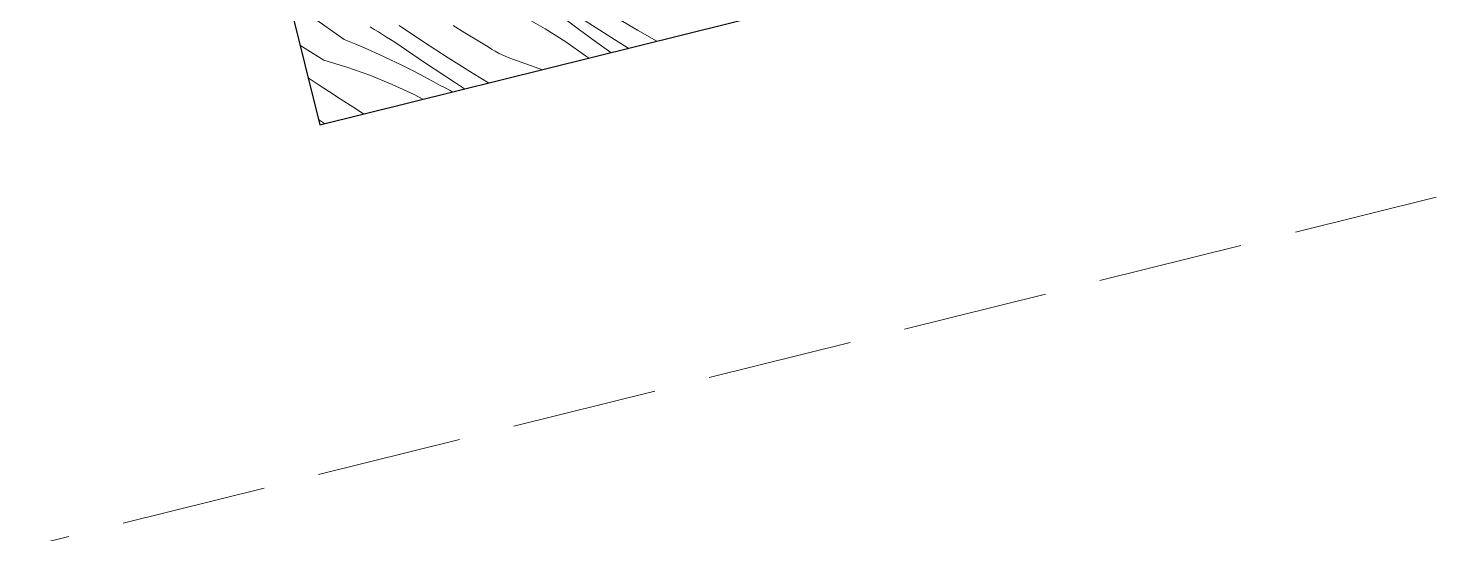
# Model space of a CAD drawing. Header units: millimetres. Extents: x -6376 to 18241, y -2739 to 17970.
# Drawn here: x 3204 to 4568, y -418 to 74 of the extents above; entities that cross this region are included whole.
import ezdxf

# ---------------------------------------------------------------- set-up
doc = ezdxf.new("R2010")
doc.units = ezdxf.units.MM
doc.header["$MEASUREMENT"] = 0
doc.linetypes.add('Невидимі', pattern=[195.611112, 141.111112, -54.5])
doc.layers.add('102 Колони', color=7, linetype='Continuous')
doc.layers.add('103 Балки', color=7, linetype='Continuous')
doc.layers.add('102 Колони_Ном._пера__1', color=18, linetype='Continuous', lineweight=25, true_color=0x040404)
doc.layers.add('103 Балки_Ном._пера__38', color=253, linetype='Continuous', lineweight=13, true_color=0xa4a4a4)
doc.layers.add('102 Колони_Ном._пера__3', color=255, linetype='Continuous', lineweight=13)

# ---------------------------------------------------------------- blocks, each defined once
blk = doc.blocks.new('*X34')
at = {"layer": '102 Колони_Ном._пера__3', "color": 255, "linetype": 'Continuous', "lineweight": 13}
for p, q in [((3511.5, 63.1), (3479.4, 85.8)), ((3686.4, 85), (3706.8, 73.3)), ((3740, 72.6), (3723.1, 85)), ((3763.3, 69.9), (3733.9, 88.7)), ((3796.5, 72.2), (3771.8, 86.6)), ((3540.7, 72.9), (3536.7, 75.4)), ((3544.6, 70.4), (3540.7, 72.9)), ((3548.6, 67.9), (3544.6, 70.4)), ((3588.6, 60.9), (3564.8, 76.7)), ((3628.5, 69.6), (3617.2, 76.6)), ((3639.9, 62.6), (3628.5, 69.6)), ((3706.8, 73.3), (3726.7, 60.7)), ((3756.8, 60.3), (3740, 72.6)), ((3787.4, 54.7), (3763.3, 69.9)), ((3815.2, 61.6), (3796.5, 72.2)), ((3491.5, 43.1), (3468.4, 57.5)), ((3511.5, 63.1), (3522.8, 58.4)), ((3522.8, 58.4), (3534.1, 53.6)), ((3552.5, 65.4), (3548.6, 67.9)), ((3556.5, 62.9), (3552.5, 65.4)), ((3560.5, 60.4), (3556.5, 62.9)), ((3589.4, 40.8), (3560.5, 60.4)), ((3612.6, 45.3), (3588.6, 60.9)), ((3651.3, 55.8), (3639.9, 62.6)), ((3654.6, 53.7), (3651.3, 55.8)), ((3726.7, 60.7), (3746, 47.3)), ((3770.4, 50.5), (3756.8, 60.3)), ((3491.5, 43.1), (3514, 36.2)), ((3534.1, 53.6), (3545.3, 48.6)), ((3545.3, 48.6), (3556.4, 43.4)), ((3556.4, 43.4), (3567.5, 38)), ((3636.8, 30), (3612.6, 45.3)), ((3658, 51.7), (3654.6, 53.7)), ((3661.5, 49.8), (3658, 51.7)), ((3665, 48), (3661.5, 49.8)), ((3668.6, 46.4), (3665, 48)), ((3672.3, 44.9), (3668.6, 46.4)), ((3676, 43.5), (3672.3, 44.9)), ((3679.7, 42.3), (3676, 43.5)), ((3700.7, 35), (3679.7, 42.3)), ((3748.9, 45.1), (3746, 47.3)), ((3514, 36.2), (3536.2, 28.3)), ((3536.2, 28.3), (3557.9, 19.4)), ((3567.5, 38), (3578.4, 32.5)), ((3578.4, 32.5), (3589.3, 26.7)), ((3618.5, 21.5), (3589.4, 40.8)), ((3651.5, 20.9), (3636.8, 30)), ((3703.4, 33.8), (3700.7, 35)), ((3486.2, 19.3), (3476.3, 25.9)), ((3497.3, 12), (3486.2, 19.3)), ((3557.9, 19.4), (3579.3, 9.6)), ((3589.3, 26.7), (3600, 20.8)), ((3604.8, 18.4), (3600, 20.8)), ((3609.6, 16), (3604.8, 18.4)), ((3614.3, 13.4), (3609.6, 16)), ((3628.3, 15.2), (3618.5, 21.5)), ((3508.5, 4.7), (3497.3, 12)), ((3519.7, -2.5), (3508.5, 4.7)), ((3579.3, 9.6), (3587.9, 5.1)), ((3616.3, 12.2), (3614.3, 13.4)), ((3530.3, -9.2), (3519.7, -2.5)), ((3492.3, -18.6), (3486.4, -14.7))]:
    blk.add_line(p, q, dxfattribs=at)
blk = doc.blocks.new('Колона_2', base_point=(3803.7, 501.8))
at = {"layer": '102 Колони_Ном._пера__1', "color": 18, "linetype": 'Continuous', "lineweight": 25, "true_color": 0x040404, "flags": 128}
blk.add_lwpolyline([(3487.6, -19.8), (4327.1, 188.8), (4119.8, 1023.4), (3280.3, 814.9)], close=True, dxfattribs=at)
at = {"layer": '102 Колони', "color": 18, "lineweight": 25, "true_color": 0x040404}
blk.add_blockref('*X34', (0, 0), dxfattribs=at)
blk = doc.blocks.new('Балка_1', base_point=(18007.4, 4246.5))
at = {"layer": '103 Балки_Ном._пера__38', "color": 253, "linetype": 'Невидимі', "lineweight": 13, "true_color": 0xa4a4a4}
blk.add_line((18241.2, 3305.1), (-6089.3, -2738.8), dxfattribs=at)

msp = doc.modelspace()

# ---------------------------------------------------------------- block references
at = {"layer": '102 Колони', "color": 18, "lineweight": 25, "true_color": 0x040404}
msp.add_blockref('Колона_2', (3803.7, 501.8), dxfattribs=at)
at = {"layer": '103 Балки', "color": 253, "lineweight": 13, "true_color": 0xa4a4a4}
msp.add_blockref('Балка_1', (18007.4, 4246.5), dxfattribs=at)

doc.saveas('drawing.dxf')
